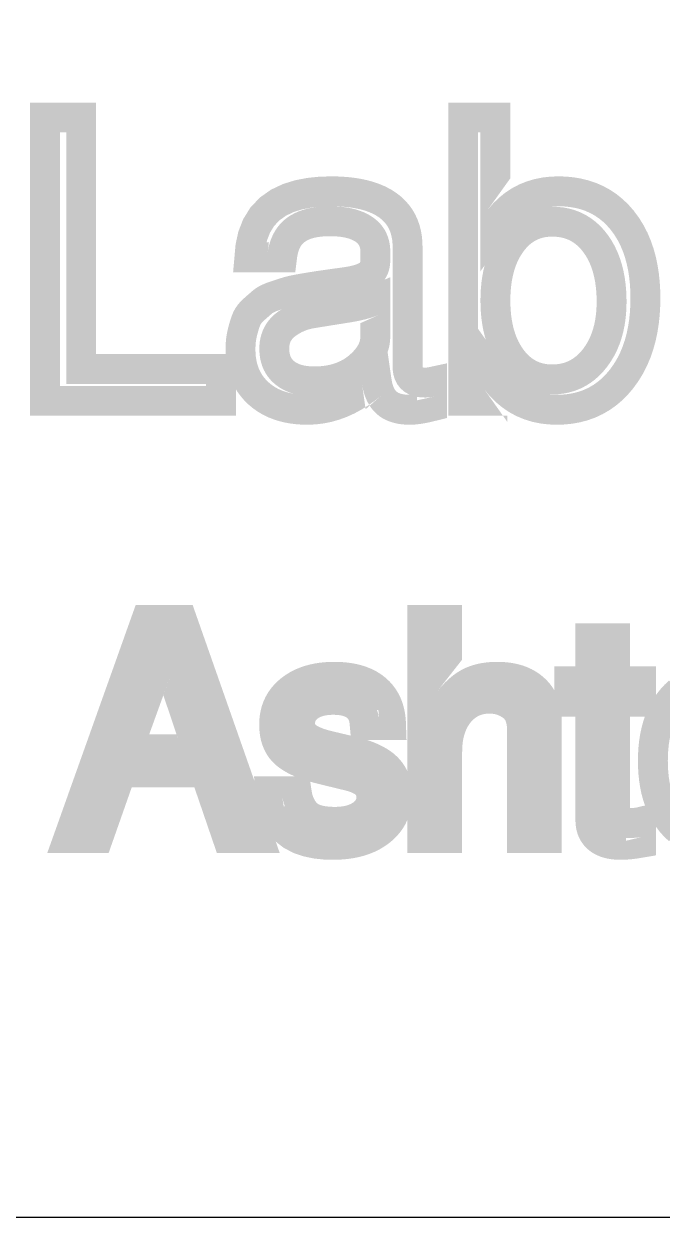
# Model space of a CAD drawing. Header units: metres. Extents: x -109 to 109, y -1 to 43.
# Drawn here: x -98.47 to -94.2, y -1.2 to 6.78 of the extents above; entities that cross this region are included whole.
import ezdxf

# ---------------------------------------------------------------- set-up
doc = ezdxf.new("R2010")
doc.units = ezdxf.units.M
doc.layers.add('CUT', color=1, linetype='Continuous')
doc.layers.add('MARK', color=5, linetype='Continuous')

msp = doc.modelspace()

# ---------------------------------------------------------------- linework, layer by layer
at = {"layer": 'CUT'}
msp.add_lwpolyline([(-109, -1.2), (109, -1.2), (109, -1.2), (109, 42.6), (109, 42.6), (-109, 42.6), (-109, 42.6), (-109, -1.2)], close=True, dxfattribs=at)
at = {"layer": 'MARK', "const_width": 0.2}
for points in [[(-98.0892, 6.1552), (-98.1112, 6.1552), (-98.1332, 6.1552), (-98.1551, 6.1552), (-98.1771, 6.1552), (-98.1991, 6.1552), (-98.2211, 6.1552), (-98.2431, 6.1552), (-98.2651, 6.1552), (-98.287, 6.1552), (-98.309, 6.1552), (-98.331, 6.1552), (-98.331, 6.1552), (-98.331, 5.9829), (-98.331, 5.8106), (-98.331, 5.6383), (-98.331, 5.466), (-98.331, 5.2937), (-98.331, 5.1213), (-98.331, 4.949), (-98.331, 4.7767), (-98.331, 4.6044), (-98.331, 4.4321), (-98.331, 4.2598), (-98.331, 4.2598), (-98.2239, 4.2598), (-98.1169, 4.2598), (-98.0098, 4.2598), (-97.9027, 4.2598), (-97.7956, 4.2598), (-97.6886, 4.2598), (-97.5815, 4.2598), (-97.4744, 4.2598), (-97.3673, 4.2598), (-97.2603, 4.2598), (-97.1532, 4.2598), (-97.1532, 4.2598), (-97.1532, 4.2792), (-97.1532, 4.2986), (-97.1532, 4.3179), (-97.1532, 4.3373), (-97.1532, 4.3567), (-97.1532, 4.3761), (-97.1532, 4.3955), (-97.1532, 4.4149), (-97.1532, 4.4342), (-97.1532, 4.4536), (-97.1532, 4.473), (-97.1532, 4.473), (-97.2383, 4.473), (-97.3234, 4.473), (-97.4085, 4.473), (-97.4936, 4.473), (-97.5787, 4.473), (-97.6637, 4.473), (-97.7488, 4.473), (-97.8339, 4.473), (-97.919, 4.473), (-98.0041, 4.473), (-98.0892, 4.473), (-98.0892, 4.473), (-98.0892, 4.6259), (-98.0892, 4.7789), (-98.0892, 4.9318), (-98.0892, 5.0847), (-98.0892, 5.2376), (-98.0892, 5.3906), (-98.0892, 5.5435), (-98.0892, 5.6964), (-98.0892, 5.8493), (-98.0892, 6.0023), (-98.0892, 6.1552)], [(-95.5334, 6.1552), (-95.5334, 5.9829), (-95.5334, 5.8106), (-95.5334, 5.6383), (-95.5334, 5.466), (-95.5334, 5.2937), (-95.5334, 5.1213), (-95.5334, 4.949), (-95.5334, 4.7767), (-95.5334, 4.6044), (-95.5334, 4.4321), (-95.5334, 4.2598), (-95.5334, 4.2598), (-95.5157, 4.2598), (-95.4979, 4.2598), (-95.4802, 4.2598), (-95.4625, 4.2598), (-95.4448, 4.2598), (-95.427, 4.2598), (-95.4093, 4.2598), (-95.3916, 4.2598), (-95.3738, 4.2598), (-95.3561, 4.2598), (-95.3384, 4.2598), (-95.3384, 4.2598), (-95.3384, 4.2756), (-95.3384, 4.2915), (-95.3384, 4.3073), (-95.3384, 4.3231), (-95.3384, 4.339), (-95.3384, 4.3548), (-95.3384, 4.3707), (-95.3384, 4.3865), (-95.3384, 4.4023), (-95.3384, 4.4182), (-95.3384, 4.434), (-95.3384, 4.434), (-95.3114, 4.3959), (-95.2815, 4.36), (-95.2487, 4.3268), (-95.2129, 4.2967), (-95.1744, 4.2704), (-95.1334, 4.2481), (-95.0903, 4.2301), (-95.0456, 4.2165), (-94.9999, 4.2071), (-94.9535, 4.2017), (-94.9068, 4.2), (-94.9068, 4.2), (-94.8618, 4.2015), (-94.817, 4.206), (-94.7727, 4.214), (-94.7291, 4.2255), (-94.6868, 4.2408), (-94.646, 4.2599), (-94.6071, 4.2825), (-94.5704, 4.3086), (-94.5361, 4.3378), (-94.5044, 4.3698), (-94.4752, 4.4041), (-94.4752, 4.4041), (-94.4444, 4.4465), (-94.4171, 4.4912), (-94.3933, 4.5379), (-94.373, 4.5862), (-94.3561, 4.6358), (-94.3423, 4.6863), (-94.3316, 4.7376), (-94.3236, 4.7894), (-94.3181, 4.8415), (-94.315, 4.8938), (-94.314, 4.9462), (-94.314, 4.9462), (-94.3149, 4.9968), (-94.3179, 5.0472), (-94.3231, 5.0975), (-94.3307, 5.1475), (-94.341, 5.197), (-94.3542, 5.2458), (-94.3705, 5.2937), (-94.3901, 5.3403), (-94.4132, 5.3852), (-94.4399, 5.4282), (-94.47, 5.4688), (-94.47, 5.4688), (-94.4991, 5.5019), (-94.5307, 5.5326), (-94.5649, 5.5604), (-94.6014, 5.585), (-94.6401, 5.6063), (-94.6804, 5.6239), (-94.7222, 5.6379), (-94.765, 5.6485), (-94.8085, 5.6557), (-94.8523, 5.6599), (-94.8964, 5.6612), (-94.8964, 5.6612), (-94.9417, 5.6596), (-94.9868, 5.6546), (-95.0312, 5.6458), (-95.0747, 5.6329), (-95.1168, 5.616), (-95.1569, 5.5948), (-95.1946, 5.5697), (-95.2297, 5.541), (-95.2619, 5.5091), (-95.2912, 5.4744), (-95.3176, 5.4376), (-95.3176, 5.4376), (-95.3176, 5.5028), (-95.3176, 5.5681), (-95.3176, 5.6333), (-95.3176, 5.6986), (-95.3176, 5.7638), (-95.3176, 5.829), (-95.3176, 5.8943), (-95.3176, 5.9595), (-95.3176, 6.0247), (-95.3176, 6.09), (-95.3176, 6.1552), (-95.3176, 6.1552), (-95.3372, 6.1552), (-95.3568, 6.1552), (-95.3764, 6.1552), (-95.3961, 6.1552), (-95.4157, 6.1552), (-95.4353, 6.1552), (-95.4549, 6.1552), (-95.4745, 6.1552), (-95.4942, 6.1552), (-95.5138, 6.1552), (-95.5334, 6.1552)], [(-96.9634, 5.2192), (-96.9435, 5.2192), (-96.9237, 5.2192), (-96.9038, 5.2192), (-96.884, 5.2192), (-96.8641, 5.2192), (-96.8443, 5.2192), (-96.8244, 5.2192), (-96.8046, 5.2192), (-96.7847, 5.2192), (-96.7649, 5.2192), (-96.745, 5.2192), (-96.745, 5.2192), (-96.7426, 5.2382), (-96.7392, 5.2571), (-96.7349, 5.2757), (-96.7294, 5.2941), (-96.7227, 5.3121), (-96.7147, 5.3295), (-96.7053, 5.3462), (-96.6945, 5.362), (-96.6823, 5.3768), (-96.6688, 5.3903), (-96.654, 5.4025), (-96.654, 5.4025), (-96.6359, 5.4147), (-96.6167, 5.4251), (-96.5967, 5.4339), (-96.5762, 5.4412), (-96.5551, 5.447), (-96.5338, 5.4517), (-96.5123, 5.4553), (-96.4906, 5.4579), (-96.4688, 5.4597), (-96.447, 5.4607), (-96.4252, 5.461), (-96.4252, 5.461), (-96.4039, 5.4607), (-96.3827, 5.4598), (-96.3615, 5.4582), (-96.3403, 5.4559), (-96.3193, 5.4527), (-96.2984, 5.4485), (-96.2778, 5.4433), (-96.2575, 5.4369), (-96.2377, 5.4291), (-96.2186, 5.4198), (-96.2003, 5.409), (-96.2003, 5.409), (-96.1871, 5.3996), (-96.1747, 5.3891), (-96.1633, 5.3776), (-96.1531, 5.365), (-96.1442, 5.3515), (-96.1368, 5.3371), (-96.1308, 5.322), (-96.1264, 5.3064), (-96.1233, 5.2905), (-96.1216, 5.2744), (-96.121, 5.2582), (-96.121, 5.2582), (-96.121, 5.253), (-96.121, 5.2478), (-96.121, 5.2426), (-96.121, 5.2374), (-96.121, 5.2322), (-96.121, 5.227), (-96.121, 5.2218), (-96.121, 5.2166), (-96.121, 5.2114), (-96.121, 5.2062), (-96.121, 5.201), (-96.121, 5.201), (-96.1213, 5.1903), (-96.1223, 5.1796), (-96.1241, 5.1691), (-96.1268, 5.1587), (-96.1303, 5.1486), (-96.1348, 5.1389), (-96.1403, 5.1297), (-96.1467, 5.1211), (-96.1539, 5.1132), (-96.1618, 5.106), (-96.1704, 5.0996), (-96.1704, 5.0996), (-96.1848, 5.091), (-96.2, 5.0838), (-96.2157, 5.0777), (-96.2317, 5.0725), (-96.2479, 5.068), (-96.2643, 5.0641), (-96.2807, 5.0606), (-96.2973, 5.0575), (-96.3139, 5.0548), (-96.3305, 5.0524), (-96.3472, 5.0502), (-96.3472, 5.0502), (-96.359, 5.0486), (-96.3708, 5.0469), (-96.3827, 5.0453), (-96.3945, 5.0436), (-96.4063, 5.042), (-96.4181, 5.0403), (-96.4299, 5.0387), (-96.4417, 5.037), (-96.4536, 5.0354), (-96.4654, 5.0337), (-96.4772, 5.032), (-96.4772, 5.032), (-96.4876, 5.0305), (-96.498, 5.0289), (-96.5084, 5.0273), (-96.5188, 5.0257), (-96.5292, 5.024), (-96.5396, 5.0223), (-96.55, 5.0207), (-96.5604, 5.019), (-96.5708, 5.0172), (-96.5812, 5.0155), (-96.5916, 5.0138), (-96.5916, 5.0138), (-96.6016, 5.0121), (-96.6116, 5.0104), (-96.6216, 5.0086), (-96.6315, 5.0068), (-96.6415, 5.005), (-96.6514, 5.0031), (-96.6614, 5.0011), (-96.6713, 4.999), (-96.6812, 4.9968), (-96.691, 4.9944), (-96.7008, 4.9917), (-96.7008, 4.9917), (-96.709, 4.9893), (-96.7172, 4.9868), (-96.7254, 4.9843), (-96.7335, 4.9817), (-96.7417, 4.9791), (-96.7498, 4.9765), (-96.758, 4.9738), (-96.7661, 4.9712), (-96.7743, 4.9685), (-96.7824, 4.9658), (-96.7905, 4.9631), (-96.7905, 4.9631), (-96.7985, 4.9604), (-96.8065, 4.9575), (-96.8144, 4.9546), (-96.8222, 4.9514), (-96.83, 4.9481), (-96.8377, 4.9447), (-96.8453, 4.9409), (-96.8527, 4.937), (-96.86, 4.9327), (-96.867, 4.928), (-96.8737, 4.9228), (-96.8737, 4.9228), (-96.8793, 4.918), (-96.8849, 4.9133), (-96.8905, 4.9084), (-96.8961, 4.9036), (-96.9017, 4.8988), (-96.9072, 4.8939), (-96.9127, 4.8891), (-96.9183, 4.8842), (-96.9238, 4.8793), (-96.9293, 4.8744), (-96.9348, 4.8695), (-96.9348, 4.8695), (-96.9406, 4.8641), (-96.9463, 4.8585), (-96.9518, 4.8528), (-96.957, 4.8468), (-96.962, 4.8406), (-96.9667, 4.8342), (-96.9712, 4.8276), (-96.9753, 4.8208), (-96.9791, 4.8138), (-96.9825, 4.8067), (-96.9855, 4.7993), (-96.9855, 4.7993), (-96.9884, 4.7915), (-96.9911, 4.7837), (-96.9937, 4.7759), (-96.9963, 4.768), (-96.9987, 4.7601), (-97.001, 4.7522), (-97.0033, 4.7442), (-97.0055, 4.7363), (-97.0075, 4.7283), (-97.0096, 4.7202), (-97.0115, 4.7122), (-97.0115, 4.7122), (-97.0137, 4.7024), (-97.0156, 4.6926), (-97.0173, 4.6828), (-97.0187, 4.6729), (-97.02, 4.6629), (-97.021, 4.653), (-97.0218, 4.643), (-97.0224, 4.633), (-97.0229, 4.623), (-97.0231, 4.613), (-97.0232, 4.603), (-97.0232, 4.603), (-97.0224, 4.5732), (-97.0198, 4.5435), (-97.0154, 4.5141), (-97.0089, 4.485), (-97.0003, 4.4565), (-96.9893, 4.4288), (-96.9762, 4.402), (-96.9607, 4.3766), (-96.9431, 4.3525), (-96.9236, 4.33), (-96.9023, 4.3092), (-96.9023, 4.3092), (-96.8777, 4.2888), (-96.8514, 4.2704), (-96.8237, 4.2543), (-96.7949, 4.2405), (-96.765, 4.2289), (-96.7344, 4.2195), (-96.7033, 4.2121), (-96.6718, 4.2066), (-96.64, 4.2028), (-96.608, 4.2007), (-96.576, 4.2), (-96.576, 4.2), (-96.5291, 4.2019), (-96.4825, 4.2075), (-96.4365, 4.2168), (-96.3914, 4.2298), (-96.3474, 4.2461), (-96.3047, 4.2656), (-96.2634, 4.288), (-96.2236, 4.3129), (-96.1853, 4.3401), (-96.1485, 4.3693), (-96.1132, 4.4002), (-96.1132, 4.4002), (-96.111, 4.385), (-96.1083, 4.3698), (-96.1049, 4.3548), (-96.1009, 4.3399), (-96.0961, 4.3253), (-96.0904, 4.3109), (-96.0839, 4.297), (-96.0763, 4.2836), (-96.0676, 4.2709), (-96.0578, 4.259), (-96.0469, 4.2481), (-96.0469, 4.2481), (-96.035, 4.2385), (-96.0223, 4.23), (-96.0088, 4.2228), (-95.9947, 4.2168), (-95.9803, 4.2118), (-95.9655, 4.2079), (-95.9505, 4.2048), (-95.9354, 4.2026), (-95.9202, 4.2011), (-95.9049, 4.2003), (-95.8896, 4.2), (-95.8896, 4.2), (-95.8759, 4.2003), (-95.8623, 4.2012), (-95.8487, 4.2025), (-95.8351, 4.2042), (-95.8216, 4.2062), (-95.8081, 4.2085), (-95.7947, 4.2111), (-95.7813, 4.2139), (-95.768, 4.2169), (-95.7547, 4.2201), (-95.7414, 4.2234), (-95.7414, 4.2234), (-95.7414, 4.2383), (-95.7414, 4.2532), (-95.7414, 4.2681), (-95.7414, 4.283), (-95.7414, 4.2979), (-95.7414, 4.3127), (-95.7414, 4.3276), (-95.7414, 4.3425), (-95.7414, 4.3574), (-95.7414, 4.3723), (-95.7414, 4.3872), (-95.7414, 4.3872), (-95.7456, 4.3863), (-95.7498, 4.3855), (-95.754, 4.3848), (-95.7583, 4.3841), (-95.7625, 4.3836), (-95.7668, 4.3831), (-95.7711, 4.3827), (-95.7753, 4.3824), (-95.7796, 4.3822), (-95.7839, 4.382), (-95.7882, 4.382), (-95.7882, 4.382), (-95.8047, 4.3826), (-95.8211, 4.3845), (-95.8372, 4.388), (-95.8527, 4.3936), (-95.8671, 4.4016), (-95.8797, 4.4123), (-95.8898, 4.4253), (-95.8972, 4.44), (-95.9019, 4.4558), (-95.9044, 4.4721), (-95.9052, 4.4886), (-95.9052, 4.4886), (-95.9052, 4.5614), (-95.9052, 4.6342), (-95.9052, 4.707), (-95.9052, 4.7798), (-95.9052, 4.8526), (-95.9052, 4.9254), (-95.9052, 4.9982), (-95.9052, 5.071), (-95.9052, 5.1438), (-95.9052, 5.2166), (-95.9052, 5.2894), (-95.9052, 5.2894), (-95.9061, 5.3183), (-95.9087, 5.3472), (-95.9135, 5.3757), (-95.9204, 5.4038), (-95.9298, 5.4312), (-95.9416, 5.4576), (-95.9559, 5.4828), (-95.9727, 5.5064), (-95.9916, 5.5283), (-96.0126, 5.5483), (-96.0352, 5.5663), (-96.0352, 5.5663), (-96.0656, 5.5862), (-96.0978, 5.6032), (-96.1312, 5.6174), (-96.1657, 5.6292), (-96.2008, 5.6387), (-96.2364, 5.6462), (-96.2723, 5.652), (-96.3084, 5.6562), (-96.3447, 5.6591), (-96.381, 5.6607), (-96.4174, 5.6612), (-96.4174, 5.6612), (-96.4899, 5.659), (-96.5621, 5.6517), (-96.6333, 5.638), (-96.7025, 5.6166), (-96.7681, 5.5856), (-96.8273, 5.5439), (-96.8772, 5.4914), (-96.9154, 5.4298), (-96.9416, 5.3623), (-96.957, 5.2914), (-96.9634, 5.2192)], [(-95.2136, 5.3141), (-95.1956, 5.3374), (-95.1759, 5.3594), (-95.1546, 5.3797), (-95.1316, 5.3981), (-95.107, 5.4143), (-95.081, 5.4281), (-95.0537, 5.4394), (-95.0256, 5.4479), (-94.9967, 5.4539), (-94.9674, 5.4573), (-94.938, 5.4584), (-94.938, 5.4584), (-94.9073, 5.4573), (-94.8768, 5.454), (-94.8467, 5.4482), (-94.8172, 5.4397), (-94.7886, 5.4286), (-94.7612, 5.4149), (-94.7351, 5.3986), (-94.7108, 5.38), (-94.6881, 5.3593), (-94.6672, 5.3368), (-94.6481, 5.3128), (-94.6481, 5.3128), (-94.6271, 5.2819), (-94.6086, 5.2493), (-94.5926, 5.2155), (-94.5791, 5.1806), (-94.5678, 5.1449), (-94.5588, 5.1086), (-94.5517, 5.0719), (-94.5465, 5.0348), (-94.5429, 4.9976), (-94.5408, 4.9602), (-94.5402, 4.9228), (-94.5402, 4.9228), (-94.5409, 4.8866), (-94.5431, 4.8504), (-94.5469, 4.8143), (-94.5524, 4.7785), (-94.5599, 4.743), (-94.5694, 4.708), (-94.581, 4.6737), (-94.5949, 4.6402), (-94.6112, 4.6078), (-94.6298, 4.5767), (-94.6507, 4.5471), (-94.6507, 4.5471), (-94.67, 4.5236), (-94.6908, 4.5016), (-94.7134, 4.4812), (-94.7375, 4.4628), (-94.7632, 4.4467), (-94.7903, 4.4329), (-94.8185, 4.4218), (-94.8477, 4.4132), (-94.8775, 4.4073), (-94.9076, 4.4039), (-94.938, 4.4028), (-94.938, 4.4028), (-94.9674, 4.4039), (-94.9967, 4.4073), (-95.0256, 4.4133), (-95.0537, 4.4218), (-95.081, 4.4331), (-95.107, 4.4469), (-95.1316, 4.4631), (-95.1546, 4.4815), (-95.1759, 4.5018), (-95.1956, 4.5238), (-95.2136, 4.5471), (-95.2136, 4.5471), (-95.2338, 4.5777), (-95.2516, 4.6098), (-95.267, 4.6432), (-95.2801, 4.6775), (-95.2909, 4.7126), (-95.2996, 4.7482), (-95.3065, 4.7843), (-95.3115, 4.8207), (-95.315, 4.8572), (-95.317, 4.8939), (-95.3176, 4.9306), (-95.3176, 4.9306), (-95.317, 4.9673), (-95.315, 5.004), (-95.3115, 5.0405), (-95.3065, 5.0769), (-95.2996, 5.113), (-95.2909, 5.1486), (-95.2801, 5.1837), (-95.267, 5.218), (-95.2516, 5.2514), (-95.2338, 5.2835), (-95.2136, 5.3141)], [(-96.2354, 4.4847), (-96.2581, 4.4672), (-96.2821, 4.4515), (-96.3072, 4.4377), (-96.3332, 4.4257), (-96.36, 4.4155), (-96.3874, 4.4072), (-96.4153, 4.4007), (-96.4435, 4.3957), (-96.472, 4.3924), (-96.5005, 4.3904), (-96.5292, 4.3898), (-96.5292, 4.3898), (-96.5483, 4.3901), (-96.5673, 4.3912), (-96.5863, 4.393), (-96.6052, 4.3957), (-96.6239, 4.3994), (-96.6424, 4.4041), (-96.6605, 4.41), (-96.6781, 4.4172), (-96.6952, 4.4257), (-96.7115, 4.4357), (-96.7268, 4.447), (-96.7268, 4.447), (-96.7392, 4.458), (-96.7506, 4.47), (-96.7608, 4.483), (-96.7698, 4.4969), (-96.7775, 4.5116), (-96.7838, 4.5269), (-96.7888, 4.5427), (-96.7925, 4.5588), (-96.7951, 4.5752), (-96.7965, 4.5917), (-96.797, 4.6082), (-96.797, 4.6082), (-96.7965, 4.6252), (-96.7948, 4.6422), (-96.7918, 4.659), (-96.7874, 4.6754), (-96.7817, 4.6915), (-96.7744, 4.7069), (-96.7658, 4.7216), (-96.7558, 4.7354), (-96.7445, 4.7482), (-96.7322, 4.76), (-96.719, 4.7707), (-96.719, 4.7707), (-96.7049, 4.7808), (-96.6903, 4.7904), (-96.6754, 4.7993), (-96.6601, 4.8075), (-96.6444, 4.815), (-96.6284, 4.8218), (-96.6121, 4.8279), (-96.5956, 4.8332), (-96.5788, 4.8378), (-96.5619, 4.8417), (-96.5448, 4.8448), (-96.5448, 4.8448), (-96.5241, 4.8482), (-96.5034, 4.8515), (-96.4828, 4.8548), (-96.4621, 4.8581), (-96.4414, 4.8614), (-96.4207, 4.8648), (-96.4, 4.8681), (-96.3794, 4.8713), (-96.3587, 4.8746), (-96.338, 4.8779), (-96.3173, 4.8812), (-96.3173, 4.8812), (-96.299, 4.8842), (-96.2808, 4.8874), (-96.2626, 4.8909), (-96.2445, 4.8946), (-96.2264, 4.8987), (-96.2084, 4.9031), (-96.1905, 4.9079), (-96.1728, 4.9132), (-96.1552, 4.9191), (-96.1379, 4.9257), (-96.121, 4.9332), (-96.121, 4.9332), (-96.121, 4.911), (-96.121, 4.8888), (-96.121, 4.8666), (-96.121, 4.8443), (-96.121, 4.8221), (-96.121, 4.7999), (-96.121, 4.7777), (-96.121, 4.7555), (-96.121, 4.7332), (-96.121, 4.711), (-96.121, 4.6888), (-96.121, 4.6888), (-96.1222, 4.6668), (-96.1257, 4.6451), (-96.1315, 4.6239), (-96.1394, 4.6034), (-96.1493, 4.5838), (-96.1608, 4.565), (-96.1737, 4.5472), (-96.1878, 4.5303), (-96.2029, 4.5143), (-96.2188, 4.4991), (-96.2354, 4.4847)], [(-97.26, 1.774), (-97.2464, 1.7342), (-97.2327, 1.6944), (-97.2191, 1.6545), (-97.2055, 1.6147), (-97.1918, 1.5749), (-97.1782, 1.5351), (-97.1646, 1.4953), (-97.1509, 1.4555), (-97.1373, 1.4156), (-97.1236, 1.3758), (-97.11, 1.336), (-97.11, 1.336), (-97.0911, 1.336), (-97.0722, 1.336), (-97.0533, 1.336), (-97.0344, 1.336), (-97.0155, 1.336), (-96.9966, 1.336), (-96.9776, 1.336), (-96.9587, 1.336), (-96.9398, 1.336), (-96.9209, 1.336), (-96.902, 1.336), (-96.902, 1.336), (-96.9486, 1.4685), (-96.9951, 1.6011), (-97.0416, 1.7336), (-97.0882, 1.8662), (-97.1347, 1.9987), (-97.1813, 2.1313), (-97.2278, 2.2638), (-97.2744, 2.3964), (-97.3209, 2.5289), (-97.3675, 2.6615), (-97.414, 2.794), (-97.414, 2.794), (-97.4358, 2.794), (-97.4576, 2.794), (-97.4795, 2.794), (-97.5013, 2.794), (-97.5231, 2.794), (-97.5449, 2.794), (-97.5667, 2.794), (-97.5885, 2.794), (-97.6104, 2.794), (-97.6322, 2.794), (-97.654, 2.794), (-97.654, 2.794), (-97.7013, 2.6615), (-97.7485, 2.5289), (-97.7958, 2.3964), (-97.8431, 2.2638), (-97.8904, 2.1313), (-97.9376, 1.9987), (-97.9849, 1.8662), (-98.0322, 1.7336), (-98.0795, 1.6011), (-98.1267, 1.4685), (-98.174, 1.336), (-98.174, 1.336), (-98.156, 1.336), (-98.138, 1.336), (-98.12, 1.336), (-98.102, 1.336), (-98.084, 1.336), (-98.066, 1.336), (-98.048, 1.336), (-98.03, 1.336), (-98.012, 1.336), (-97.994, 1.336), (-97.976, 1.336), (-97.976, 1.336), (-97.962, 1.3758), (-97.948, 1.4156), (-97.934, 1.4555), (-97.92, 1.4953), (-97.906, 1.5351), (-97.892, 1.5749), (-97.878, 1.6147), (-97.864, 1.6545), (-97.85, 1.6944), (-97.836, 1.7342), (-97.822, 1.774), (-97.822, 1.774), (-97.7709, 1.774), (-97.7198, 1.774), (-97.6687, 1.774), (-97.6176, 1.774), (-97.5666, 1.774), (-97.5155, 1.774), (-97.4644, 1.774), (-97.4133, 1.774), (-97.3622, 1.774), (-97.3111, 1.774), (-97.26, 1.774)], [(-97.312, 1.93), (-97.3542, 1.93), (-97.3964, 1.93), (-97.4385, 1.93), (-97.4807, 1.93), (-97.5229, 1.93), (-97.5651, 1.93), (-97.6073, 1.93), (-97.6495, 1.93), (-97.6916, 1.93), (-97.7338, 1.93), (-97.776, 1.93), (-97.776, 1.93), (-97.7542, 1.9904), (-97.7324, 2.0507), (-97.7105, 2.1111), (-97.6887, 2.1715), (-97.6669, 2.2318), (-97.6451, 2.2922), (-97.6233, 2.3525), (-97.6015, 2.4129), (-97.5796, 2.4733), (-97.5578, 2.5336), (-97.536, 2.594), (-97.536, 2.594), (-97.5156, 2.5336), (-97.4953, 2.4733), (-97.4749, 2.4129), (-97.4545, 2.3525), (-97.4342, 2.2922), (-97.4138, 2.2318), (-97.3935, 2.1715), (-97.3731, 2.1111), (-97.3527, 2.0507), (-97.3324, 1.9904), (-97.312, 1.93)], [(-95.14, 2.062), (-95.14, 1.996), (-95.14, 1.93), (-95.14, 1.864), (-95.14, 1.798), (-95.14, 1.732), (-95.14, 1.666), (-95.14, 1.6), (-95.14, 1.534), (-95.14, 1.468), (-95.14, 1.402), (-95.14, 1.336), (-95.14, 1.336), (-95.1249, 1.336), (-95.1098, 1.336), (-95.0947, 1.336), (-95.0796, 1.336), (-95.0645, 1.336), (-95.0495, 1.336), (-95.0344, 1.336), (-95.0193, 1.336), (-95.0042, 1.336), (-94.9891, 1.336), (-94.974, 1.336), (-94.974, 1.336), (-94.974, 1.408), (-94.974, 1.48), (-94.974, 1.552), (-94.974, 1.624), (-94.974, 1.696), (-94.974, 1.768), (-94.974, 1.84), (-94.974, 1.912), (-94.974, 1.984), (-94.974, 2.056), (-94.974, 2.128), (-94.974, 2.128), (-94.9746, 2.1493), (-94.9765, 2.1706), (-94.9798, 2.1917), (-94.9846, 2.2125), (-94.991, 2.2328), (-94.9991, 2.2526), (-95.0088, 2.2716), (-95.0202, 2.2896), (-95.0331, 2.3066), (-95.0474, 2.3224), (-95.063, 2.337), (-95.063, 2.337), (-95.0814, 2.3516), (-95.101, 2.3646), (-95.1215, 2.376), (-95.1429, 2.3857), (-95.165, 2.3939), (-95.1876, 2.4005), (-95.2105, 2.4056), (-95.2337, 2.4094), (-95.257, 2.412), (-95.2805, 2.4135), (-95.304, 2.414), (-95.304, 2.414), (-95.3215, 2.4138), (-95.339, 2.413), (-95.3565, 2.4117), (-95.374, 2.4097), (-95.3913, 2.4072), (-95.4085, 2.4039), (-95.4256, 2.3998), (-95.4424, 2.395), (-95.459, 2.3892), (-95.4752, 2.3826), (-95.491, 2.375), (-95.491, 2.375), (-95.5071, 2.366), (-95.5226, 2.356), (-95.5375, 2.3453), (-95.5519, 2.3338), (-95.5658, 2.3217), (-95.5792, 2.3091), (-95.5922, 2.296), (-95.6047, 2.2825), (-95.6168, 2.2686), (-95.6286, 2.2545), (-95.64, 2.24), (-95.64, 2.24), (-95.64, 2.2904), (-95.64, 2.3407), (-95.64, 2.3911), (-95.64, 2.4415), (-95.64, 2.4918), (-95.64, 2.5422), (-95.64, 2.5925), (-95.64, 2.6429), (-95.64, 2.6933), (-95.64, 2.7436), (-95.64, 2.794), (-95.64, 2.794), (-95.6551, 2.794), (-95.6702, 2.794), (-95.6853, 2.794), (-95.7004, 2.794), (-95.7155, 2.794), (-95.7305, 2.794), (-95.7456, 2.794), (-95.7607, 2.794), (-95.7758, 2.794), (-95.7909, 2.794), (-95.806, 2.794), (-95.806, 2.794), (-95.806, 2.6615), (-95.806, 2.5289), (-95.806, 2.3964), (-95.806, 2.2638), (-95.806, 2.1313), (-95.806, 1.9987), (-95.806, 1.8662), (-95.806, 1.7336), (-95.806, 1.6011), (-95.806, 1.4685), (-95.806, 1.336), (-95.806, 1.336), (-95.7909, 1.336), (-95.7758, 1.336), (-95.7607, 1.336), (-95.7456, 1.336), (-95.7305, 1.336), (-95.7155, 1.336), (-95.7004, 1.336), (-95.6853, 1.336), (-95.6702, 1.336), (-95.6551, 1.336), (-95.64, 1.336), (-95.64, 1.336), (-95.64, 1.3885), (-95.64, 1.4411), (-95.64, 1.4936), (-95.64, 1.5462), (-95.64, 1.5987), (-95.64, 1.6513), (-95.64, 1.7038), (-95.64, 1.7564), (-95.64, 1.8089), (-95.64, 1.8615), (-95.64, 1.914), (-95.64, 1.914), (-95.6395, 1.9389), (-95.638, 1.9637), (-95.6353, 1.9885), (-95.6314, 2.0131), (-95.6262, 2.0374), (-95.6195, 2.0614), (-95.6113, 2.0849), (-95.6015, 2.1078), (-95.59, 2.1299), (-95.5768, 2.151), (-95.562, 2.171), (-95.562, 2.171), (-95.548, 2.1872), (-95.5327, 2.2024), (-95.5164, 2.2162), (-95.4988, 2.2286), (-95.4803, 2.2394), (-95.4608, 2.2485), (-95.4407, 2.2558), (-95.4199, 2.2613), (-95.3988, 2.2651), (-95.3775, 2.2673), (-95.356, 2.268), (-95.356, 2.268), (-95.3415, 2.2676), (-95.3271, 2.2665), (-95.3128, 2.2645), (-95.2986, 2.2617), (-95.2846, 2.2581), (-95.2708, 2.2536), (-95.2573, 2.2484), (-95.2442, 2.2424), (-95.2314, 2.2356), (-95.219, 2.2281), (-95.207, 2.22), (-95.207, 2.22), (-95.1943, 2.2098), (-95.1829, 2.1983), (-95.1728, 2.1856), (-95.1642, 2.1718), (-95.1571, 2.1573), (-95.1514, 2.1421), (-95.147, 2.1264), (-95.1437, 2.1105), (-95.1416, 2.0944), (-95.1404, 2.0782), (-95.14, 2.062)], [(-94.344, 2.384), (-94.3596, 2.384), (-94.3753, 2.384), (-94.3909, 2.384), (-94.4065, 2.384), (-94.4222, 2.384), (-94.4378, 2.384), (-94.4535, 2.384), (-94.4691, 2.384), (-94.4847, 2.384), (-94.5004, 2.384), (-94.516, 2.384), (-94.516, 2.384), (-94.516, 2.4102), (-94.516, 2.4364), (-94.516, 2.4625), (-94.516, 2.4887), (-94.516, 2.5149), (-94.516, 2.5411), (-94.516, 2.5673), (-94.516, 2.5935), (-94.516, 2.6196), (-94.516, 2.6458), (-94.516, 2.672), (-94.516, 2.672), (-94.5311, 2.672), (-94.5462, 2.672), (-94.5613, 2.672), (-94.5764, 2.672), (-94.5915, 2.672), (-94.6065, 2.672), (-94.6216, 2.672), (-94.6367, 2.672), (-94.6518, 2.672), (-94.6669, 2.672), (-94.682, 2.672), (-94.682, 2.672), (-94.682, 2.6458), (-94.682, 2.6196), (-94.682, 2.5935), (-94.682, 2.5673), (-94.682, 2.5411), (-94.682, 2.5149), (-94.682, 2.4887), (-94.682, 2.4625), (-94.682, 2.4364), (-94.682, 2.4102), (-94.682, 2.384), (-94.682, 2.384), (-94.6949, 2.384), (-94.7078, 2.384), (-94.7207, 2.384), (-94.7336, 2.384), (-94.7466, 2.384), (-94.7595, 2.384), (-94.7724, 2.384), (-94.7853, 2.384), (-94.7982, 2.384), (-94.8111, 2.384), (-94.824, 2.384), (-94.824, 2.384), (-94.824, 2.3716), (-94.824, 2.3593), (-94.824, 2.3469), (-94.824, 2.3345), (-94.824, 2.3222), (-94.824, 2.3098), (-94.824, 2.2975), (-94.824, 2.2851), (-94.824, 2.2727), (-94.824, 2.2604), (-94.824, 2.248), (-94.824, 2.248), (-94.8111, 2.248), (-94.7982, 2.248), (-94.7853, 2.248), (-94.7724, 2.248), (-94.7595, 2.248), (-94.7466, 2.248), (-94.7336, 2.248), (-94.7207, 2.248), (-94.7078, 2.248), (-94.6949, 2.248), (-94.682, 2.248), (-94.682, 2.248), (-94.682, 2.176), (-94.682, 2.104), (-94.682, 2.032), (-94.682, 1.96), (-94.682, 1.888), (-94.682, 1.816), (-94.682, 1.744), (-94.682, 1.672), (-94.682, 1.6), (-94.682, 1.528), (-94.682, 1.456), (-94.682, 1.456), (-94.6817, 1.4434), (-94.6806, 1.4309), (-94.6788, 1.4185), (-94.6761, 1.4062), (-94.6724, 1.3942), (-94.6678, 1.3825), (-94.6622, 1.3713), (-94.6555, 1.3606), (-94.6479, 1.3506), (-94.6393, 1.3414), (-94.63, 1.333), (-94.63, 1.333), (-94.6184, 1.3243), (-94.6061, 1.3168), (-94.5931, 1.3104), (-94.5797, 1.305), (-94.5659, 1.3006), (-94.5519, 1.2971), (-94.5377, 1.2943), (-94.5233, 1.2924), (-94.5089, 1.291), (-94.4945, 1.2902), (-94.48, 1.29), (-94.48, 1.29), (-94.4676, 1.2902), (-94.4551, 1.2906), (-94.4427, 1.2913), (-94.4303, 1.2923), (-94.4179, 1.2934), (-94.4055, 1.2948), (-94.3932, 1.2963), (-94.3809, 1.298), (-94.3685, 1.2999), (-94.3563, 1.3019), (-94.344, 1.304), (-94.344, 1.304), (-94.344, 1.3167), (-94.344, 1.3295), (-94.344, 1.3422), (-94.344, 1.3549), (-94.344, 1.3676), (-94.344, 1.3804), (-94.344, 1.3931), (-94.344, 1.4058), (-94.344, 1.4185), (-94.344, 1.4313), (-94.344, 1.444), (-94.344, 1.444), (-94.3511, 1.4423), (-94.3583, 1.4408), (-94.3655, 1.4397), (-94.3728, 1.4387), (-94.3801, 1.4379), (-94.3874, 1.4373), (-94.3947, 1.4368), (-94.402, 1.4364), (-94.4093, 1.4362), (-94.4167, 1.436), (-94.424, 1.436), (-94.424, 1.436), (-94.431, 1.4361), (-94.438, 1.4364), (-94.445, 1.4368), (-94.452, 1.4376), (-94.4589, 1.4386), (-94.4658, 1.4399), (-94.4726, 1.4417), (-94.4793, 1.444), (-94.4856, 1.4469), (-94.4916, 1.4505), (-94.497, 1.455), (-94.497, 1.455), (-94.5016, 1.4605), (-94.5053, 1.4667), (-94.5081, 1.4733), (-94.5104, 1.4801), (-94.5122, 1.4871), (-94.5135, 1.4942), (-94.5145, 1.5013), (-94.5152, 1.5084), (-94.5157, 1.5156), (-94.5159, 1.5228), (-94.516, 1.53), (-94.516, 1.53), (-94.516, 1.5953), (-94.516, 1.6605), (-94.516, 1.7258), (-94.516, 1.7911), (-94.516, 1.8564), (-94.516, 1.9216), (-94.516, 1.9869), (-94.516, 2.0522), (-94.516, 2.1175), (-94.516, 2.1827), (-94.516, 2.248), (-94.516, 2.248), (-94.5004, 2.248), (-94.4847, 2.248), (-94.4691, 2.248), (-94.4535, 2.248), (-94.4378, 2.248), (-94.4222, 2.248), (-94.4065, 2.248), (-94.3909, 2.248), (-94.3753, 2.248), (-94.3596, 2.248), (-94.344, 2.248), (-94.344, 2.248), (-94.344, 2.2604), (-94.344, 2.2727), (-94.344, 2.2851), (-94.344, 2.2975), (-94.344, 2.3098), (-94.344, 2.3222), (-94.344, 2.3345), (-94.344, 2.3469), (-94.344, 2.3593), (-94.344, 2.3716), (-94.344, 2.384)], [(-96.648, 1.648), (-96.664, 1.648), (-96.68, 1.648), (-96.696, 1.648), (-96.712, 1.648), (-96.728, 1.648), (-96.744, 1.648), (-96.76, 1.648), (-96.776, 1.648), (-96.792, 1.648), (-96.808, 1.648), (-96.824, 1.648), (-96.824, 1.648), (-96.8193, 1.5913), (-96.8082, 1.5355), (-96.7893, 1.4819), (-96.7614, 1.4324), (-96.7243, 1.3893), (-96.6795, 1.3544), (-96.629, 1.3281), (-96.5752, 1.3098), (-96.5195, 1.2981), (-96.4629, 1.2919), (-96.406, 1.29), (-96.406, 1.29), (-96.3757, 1.2905), (-96.3454, 1.2923), (-96.3152, 1.2952), (-96.2852, 1.2996), (-96.2555, 1.3055), (-96.2261, 1.3131), (-96.1973, 1.3225), (-96.1691, 1.3338), (-96.1419, 1.3471), (-96.1158, 1.3625), (-96.091, 1.38), (-96.091, 1.38), (-96.0715, 1.3962), (-96.0532, 1.4138), (-96.0365, 1.4329), (-96.0215, 1.4534), (-96.0085, 1.4752), (-95.9975, 1.4981), (-95.9887, 1.5219), (-95.9821, 1.5464), (-95.9775, 1.5714), (-95.9748, 1.5966), (-95.974, 1.622), (-95.974, 1.622), (-95.9745, 1.6405), (-95.9759, 1.6589), (-95.9784, 1.6772), (-95.9821, 1.6953), (-95.987, 1.7132), (-95.9932, 1.7306), (-96.0007, 1.7474), (-96.0097, 1.7636), (-96.0199, 1.779), (-96.0314, 1.7935), (-96.044, 1.807), (-96.044, 1.807), (-96.0611, 1.8224), (-96.0795, 1.8362), (-96.0988, 1.8487), (-96.1188, 1.8599), (-96.1394, 1.8701), (-96.1605, 1.8793), (-96.1819, 1.8876), (-96.2037, 1.8952), (-96.2256, 1.902), (-96.2477, 1.9083), (-96.27, 1.914), (-96.27, 1.914), (-96.2846, 1.9175), (-96.2991, 1.9209), (-96.3136, 1.9244), (-96.3282, 1.9278), (-96.3427, 1.9313), (-96.3573, 1.9347), (-96.3718, 1.9382), (-96.3864, 1.9416), (-96.4009, 1.9451), (-96.4155, 1.9486), (-96.43, 1.952), (-96.43, 1.952), (-96.4442, 1.9555), (-96.4583, 1.9592), (-96.4723, 1.9631), (-96.4862, 1.9674), (-96.5001, 1.972), (-96.5137, 1.9771), (-96.5272, 1.9826), (-96.5405, 1.9886), (-96.5535, 1.9953), (-96.566, 2.0027), (-96.578, 2.011), (-96.578, 2.011), (-96.5855, 2.0171), (-96.5925, 2.0237), (-96.599, 2.0308), (-96.6048, 2.0385), (-96.61, 2.0466), (-96.6144, 2.0552), (-96.6179, 2.0641), (-96.6207, 2.0734), (-96.6226, 2.0828), (-96.6237, 2.0924), (-96.624, 2.102), (-96.624, 2.102), (-96.6236, 2.1143), (-96.6221, 2.1265), (-96.6197, 2.1385), (-96.6162, 2.1503), (-96.6115, 2.1617), (-96.6058, 2.1725), (-96.599, 2.1828), (-96.5914, 2.1924), (-96.5829, 2.2013), (-96.5737, 2.2095), (-96.564, 2.217), (-96.564, 2.217), (-96.5511, 2.2255), (-96.5375, 2.2329), (-96.5234, 2.2393), (-96.5088, 2.2447), (-96.494, 2.2491), (-96.4789, 2.2527), (-96.4637, 2.2555), (-96.4484, 2.2575), (-96.433, 2.2589), (-96.4175, 2.2597), (-96.402, 2.26), (-96.402, 2.26), (-96.3743, 2.2592), (-96.3466, 2.2564), (-96.3194, 2.2513), (-96.2928, 2.2432), (-96.2677, 2.2316), (-96.2448, 2.2158), (-96.2255, 2.1959), (-96.2107, 2.1725), (-96.2005, 2.1467), (-96.1945, 2.1196), (-96.192, 2.092), (-96.192, 2.092), (-96.176, 2.092), (-96.16, 2.092), (-96.144, 2.092), (-96.128, 2.092), (-96.112, 2.092), (-96.096, 2.092), (-96.08, 2.092), (-96.064, 2.092), (-96.048, 2.092), (-96.032, 2.092), (-96.016, 2.092), (-96.016, 2.092), (-96.0169, 2.1162), (-96.0192, 2.1403), (-96.0229, 2.1643), (-96.0283, 2.1879), (-96.0353, 2.2111), (-96.0442, 2.2336), (-96.055, 2.2553), (-96.0676, 2.276), (-96.0821, 2.2954), (-96.0983, 2.3135), (-96.116, 2.33), (-96.116, 2.33), (-96.1374, 2.3467), (-96.1603, 2.3613), (-96.1844, 2.3738), (-96.2094, 2.3843), (-96.2351, 2.393), (-96.2613, 2.4), (-96.2879, 2.4054), (-96.3148, 2.4093), (-96.3418, 2.412), (-96.3689, 2.4135), (-96.396, 2.414), (-96.396, 2.414), (-96.4242, 2.4135), (-96.4524, 2.4118), (-96.4805, 2.4088), (-96.5084, 2.4045), (-96.536, 2.3987), (-96.5632, 2.3913), (-96.59, 2.3821), (-96.616, 2.3712), (-96.6411, 2.3583), (-96.6652, 2.3436), (-96.688, 2.327), (-96.688, 2.327), (-96.7065, 2.3112), (-96.7237, 2.2941), (-96.7395, 2.2756), (-96.7536, 2.2558), (-96.7658, 2.2348), (-96.776, 2.2127), (-96.7843, 2.1899), (-96.7905, 2.1664), (-96.7948, 2.1425), (-96.7972, 2.1183), (-96.798, 2.094), (-96.798, 2.094), (-96.7976, 2.0749), (-96.7961, 2.0557), (-96.7936, 2.0368), (-96.79, 2.018), (-96.785, 1.9995), (-96.7786, 1.9814), (-96.7708, 1.9639), (-96.7615, 1.9472), (-96.7507, 1.9313), (-96.7385, 1.9166), (-96.725, 1.903), (-96.725, 1.903), (-96.705, 1.8866), (-96.6835, 1.8722), (-96.6611, 1.8594), (-96.6379, 1.848), (-96.6141, 1.8377), (-96.59, 1.8284), (-96.5656, 1.8199), (-96.5409, 1.812), (-96.5161, 1.8048), (-96.4911, 1.7982), (-96.466, 1.792), (-96.466, 1.792), (-96.4518, 1.7886), (-96.4376, 1.7851), (-96.4235, 1.7816), (-96.4093, 1.7782), (-96.3951, 1.7747), (-96.3809, 1.7713), (-96.3667, 1.7678), (-96.3526, 1.7644), (-96.3384, 1.7609), (-96.3242, 1.7575), (-96.31, 1.754), (-96.31, 1.754), (-96.2979, 1.7511), (-96.2859, 1.7479), (-96.274, 1.7444), (-96.2622, 1.7406), (-96.2505, 1.7364), (-96.239, 1.7318), (-96.2277, 1.7267), (-96.2166, 1.7211), (-96.2059, 1.7148), (-96.1956, 1.7078), (-96.186, 1.7), (-96.186, 1.7), (-96.1793, 1.6935), (-96.1731, 1.6865), (-96.1676, 1.679), (-96.1628, 1.671), (-96.1586, 1.6626), (-96.1552, 1.6539), (-96.1525, 1.645), (-96.1505, 1.6359), (-96.1491, 1.6266), (-96.1483, 1.6173), (-96.148, 1.608), (-96.148, 1.608), (-96.1485, 1.595), (-96.1502, 1.5822), (-96.1531, 1.5695), (-96.1572, 1.5572), (-96.1625, 1.5454), (-96.169, 1.5342), (-96.1766, 1.5237), (-96.1852, 1.5139), (-96.1945, 1.5049), (-96.2045, 1.4966), (-96.215, 1.489), (-96.215, 1.489), (-96.2293, 1.4802), (-96.2443, 1.4724), (-96.2598, 1.4658), (-96.2757, 1.4601), (-96.2918, 1.4555), (-96.3083, 1.4517), (-96.3249, 1.4488), (-96.3416, 1.4466), (-96.3583, 1.4451), (-96.3752, 1.4443), (-96.392, 1.444), (-96.392, 1.444), (-96.4105, 1.4443), (-96.429, 1.4451), (-96.4475, 1.4466), (-96.4659, 1.4488), (-96.4842, 1.4519), (-96.5023, 1.456), (-96.52, 1.4613), (-96.5373, 1.468), (-96.5538, 1.4764), (-96.5692, 1.4867), (-96.583, 1.499), (-96.583, 1.499), (-96.593, 1.5102), (-96.6022, 1.5221), (-96.6106, 1.5346), (-96.618, 1.5477), (-96.6246, 1.5612), (-96.6304, 1.5751), (-96.6353, 1.5893), (-96.6395, 1.6037), (-96.643, 1.6184), (-96.6458, 1.6331), (-96.648, 1.648)]]:
    msp.add_lwpolyline(points, close=True, dxfattribs=at)
msp.add_lwpolyline([(-94.088, 2.3151), (-94.1141, 2.2911), (-94.138, 2.265), (-94.138, 2.265), (-94.1625, 2.2333), (-94.1841, 2.1995), (-94.2028, 2.1641), (-94.2187, 2.1273), (-94.2318, 2.0894), (-94.2424, 2.0508), (-94.2507, 2.0116), (-94.2568, 1.972), (-94.2609, 1.9321), (-94.2633, 1.8921), (-94.264, 1.852), (-94.264, 1.852), (-94.2633, 1.812), (-94.2609, 1.772), (-94.2568, 1.7322), (-94.2508, 1.6926), (-94.2426, 1.6534), (-94.2321, 1.6147), (-94.2191, 1.5769), (-94.2034, 1.5401), (-94.1848, 1.5046), (-94.1633, 1.4708), (-94.139, 1.439), (-94.139, 1.439), (-94.115, 1.4126), (-94.0887, 1.3884)], dxfattribs=at)

doc.saveas('drawing.dxf')
